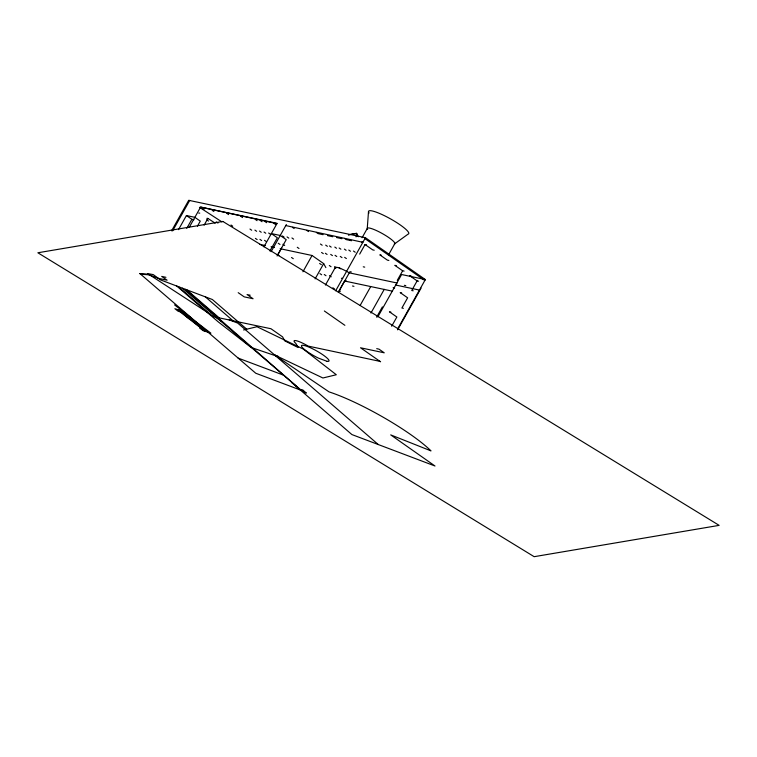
<?xml version="1.0" encoding="UTF-8"?>
<svg xmlns="http://www.w3.org/2000/svg" width="757" height="757" viewBox="0 0 757 757"><rect width="100%" height="100%" fill="white"/><g stroke="black" fill="none" stroke-linecap="round" stroke-linejoin="round"><path stroke-width="1.14" d="M368.508 211.506L367.249 228.51L362.054 237.764M356.064 236.837L356.509 233.355L348.504 234.784M171.584 230.828L188.711 200.312L365.451 237.726L425.349 279.57L397.51 329.163M172.615 230.904L189.742 200.378M178.501 229.664L186.43 215.527L194.861 217.325L200.283 221.11L197.426 226.201M186.752 228.406L191.852 219.322L193.962 219.767M189.174 227.46L200.614 207.077L277.109 223.334L263.928 246.82M204.125 225.141L207.891 218.432L215.13 223.135M174.574 304.901L190.376 317.192M205.147 331.32L181.396 310.796L210.891 333.165L203.075 330.648L199.82 328.112L201.873 328.775L180.185 311.903L178.132 311.241L174.876 308.705L182.692 311.212M269.918 251.012L277.355 237.774L271.356 233.582L280.232 235.465L286.231 239.657L277.081 255.951M271.129 251.684L286.383 224.507M277.705 254.977L281.718 247.832M302.923 271.763L312.064 255.488L323.684 263.616L325.87 267.618M315.12 278.869L323.684 263.616M325.434 285.058L335.143 267.76M335.682 290.773L365.451 237.726M359.67 254.115L365.054 244.53L366.52 244.842M338.417 292.211L349.28 272.851L397.141 283.023M360.237 305.27L370.627 286.752M388.53 254.854L394.88 243.536M370.968 313.01L384.253 289.344M376.636 317.145L382.389 306.897M397.264 280.383L402.648 270.788L404.115 271.101M377.819 316.918L401.617 274.526L425.349 279.57M391.672 326.229L396.857 317.003L389.439 311.818L390.905 312.13M418.583 281.216L417.116 280.904L411.732 290.489L413.199 290.802M397.652 329.844L421.072 288.114M243.584 329.957L256.992 326.721L303.358 349.119L336.316 374.753L322.908 377.989L274.611 354.976L329.077 391.899A73.826 12.945 29.3 0 1 430.998 450.888L390.707 434.887L435.001 466.009L351.901 434.565L291.426 382.323L292.278 382.645M348.409 234.907L356.509 233.355L358.354 236.752M198.722 213.067L199.753 213.133M206.86 218.357L207.891 218.432M185.465 289.335L301.154 390.309L255.752 373.239L139.894 273.58L147.35 274.11L158.696 278.406L167.127 280.194L161.705 276.409L165.944 277.308M149.205 274.81L140.878 274.223L139.894 273.58M379.967 361.363L308.175 346.1A13.172 2.309 29.3 0 0 296.119 340.669A13.172 2.309 29.3 0 0 295.892 343.498L298.078 347.501L284.764 340.868L282.579 336.856L270.959 328.737L214.127 316.805L147.606 273.561L153.274 274.611L160.352 279.835L212.376 299.517L246.735 329.191M323.088 234.679L318.091 233.62L316.369 232.418M327.554 235.635L332.787 236.742M336.572 237.547L341.909 238.682L340.177 237.48M374.213 250.217L372.747 249.905L365.054 244.53M381.291 255.166L379.825 254.854L387.404 260.143L388.871 260.455M396.308 265.65L394.842 265.338L402.648 270.788M411.165 276.031L409.698 275.718L417.116 280.904M259.679 244.36L265.376 245.571M271.072 246.773L274.488 247.501M280.175 248.712L312.064 255.488M363.256 266.814L364.723 267.126M349.838 271.649L351.305 271.962M404.314 285.304L405.78 285.616M395.712 285.039L419.444 290.082M393.157 287.698L394.624 288.01M342.628 278.406L341.416 278.273M346.261 280.942L344.795 280.629L339.041 290.887L340.508 291.199M401.674 292.94L400.207 292.628L407.626 297.813L401.891 308.014L403.358 308.326M344.69 281.027L392.552 291.199M352.488 286.004L353.954 286.316M250.217 295.221L247.075 294.549L253.075 298.741L244.199 296.858L238.2 292.666M200.614 207.077L276.93 223.646M285.786 225.567L362.887 242.306L361.676 242.164M376.721 348.636L379.039 349.176L384.244 352.819L360.512 347.775L380.601 361.808M238.105 358.08L283.515 375.16M229.182 319.861L237.689 323.078L378.301 444.558M274.611 354.976L278.103 356.292M275.51 355.752L251.087 347.435L218.13 321.791L176.722 286.023M199.47 207.304L221.971 221.933M364.94 238.644L424.828 280.487M349.762 239.515L351.485 240.717L346.252 239.609L344.53 238.398M353.491 251.04L355.213 252.242M348.759 250.037L350.491 251.239M344.388 249.1L346.11 250.302M339.145 247.993L340.868 249.195M334.802 247.066L336.524 248.268M329.465 245.93L331.197 247.132M306.755 230.374L308.478 231.576M344.653 257.352L346.375 258.563M325.68 245.126L327.403 246.328M340.272 256.424L341.994 257.626M320.448 244.019L322.179 245.221M335.039 255.308L336.761 256.519M292.448 227.337L294.17 228.538M330.695 254.39L332.418 255.592M325.359 253.254L327.081 254.456M321.574 252.45L323.296 253.652M338.928 267.562L340.65 268.763M274.015 223.419L275.737 224.621M334.547 266.634L336.269 267.836M291.928 237.953L293.65 239.155M329.314 265.518L331.036 266.719M264.903 221.479L266.625 222.681M287.064 236.922L288.786 238.124M260.294 220.495L262.017 221.706M282.361 235.919L284.083 237.121M297.264 247.284L298.987 248.485M319.634 263.464L321.356 264.666M255.346 219.445L257.077 220.656M268.631 233.005L270.353 234.206M329.503 275.614L331.225 276.816M282.957 244.246L284.679 245.448M264.032 232.02L265.754 233.232M324.27 274.498L325.993 275.709M240.868 216.37L242.59 217.571M278.245 243.243L279.967 244.445M259.528 231.065L261.25 232.267M319.918 273.58L321.649 274.782M254.91 230.09L256.632 231.292M291.54 257.494L293.262 258.695M249.971 229.04L251.693 230.242M226.892 213.398L228.614 214.6M332.862 287.802L334.585 289.013M264.524 240.329L266.246 241.53M259.925 239.344L261.648 240.556M255.412 238.389L257.143 239.59M277.232 254.447L278.954 255.658M212.13 210.266L213.853 211.468M231.008 225.009L232.73 226.211M202.28 208.166L204.002 209.377M216.237 221.867L217.959 223.069M206.756 219.852L208.478 221.053M324.346 310.976L344.88 325.321M186.43 215.527L191.852 219.322M215.158 316.88L222.104 321.734M356.727 233.459L357.313 235.872M182.465 311.629L190.149 317.609M179.324 310.133L204.844 331.216M301.154 390.309L182.475 288.199M205.336 296.848L232.882 320.646M186.761 289.817L219.028 317.703M178.33 286.629L210.597 314.515M150.813 275.425L151.864 276.333M178.822 309.973L188.919 318.697M335.323 268.385A13.172 2.309 29.3 0 1 349.28 272.851M367.637 229.532A15.774 2.763 29.3 0 1 381.386 233.042A15.774 2.763 29.3 0 1 394.321 244.057L408.023 234.187A23.013 4.031 29.3 0 0 389.136 218.12A23.013 4.031 29.3 0 0 369.075 213.001M222.851 221.451L37.85 252.772L534.158 556.688L719.15 525.367L222.851 221.451M327.043 361.316L318.508 358.146A15.774 2.763 29.3 0 1 301.428 345.807A15.774 2.763 29.3 0 1 319.123 352.383A15.774 2.763 29.3 0 1 327.043 361.316M303.169 390.319L301.182 389.562L304.361 392.315L306.348 393.063L303.169 390.319"/></g></svg>
